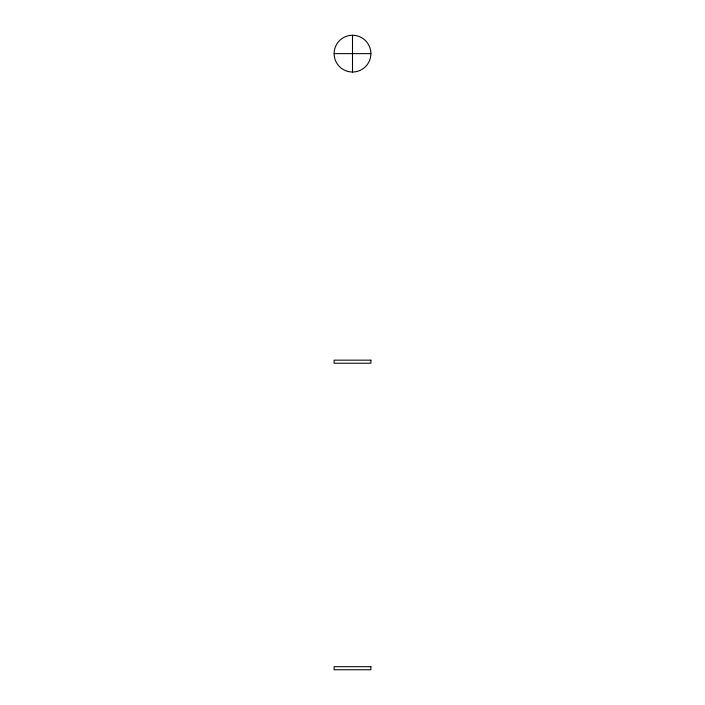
<?xml version="1.0" encoding="UTF-8"?>
<svg xmlns="http://www.w3.org/2000/svg" width="705" height="705" viewBox="0 0 705 705"><rect width="100%" height="100%" fill="white"/><g stroke="black" fill="none" stroke-linecap="round" stroke-linejoin="round"><path stroke-width="1.06" d="M334.108 53.642L370.892 53.642A18.392 18.392 0 0 0 343.309 37.717A18.392 18.392 0 0 0 343.309 69.566A18.392 18.392 0 0 0 370.892 53.642M352.5 35.25L352.5 72.033M370.892 360.167L334.108 360.167L334.108 363.225L370.892 363.225L370.892 360.167M370.892 666.683L334.108 666.683L334.108 669.75L370.892 669.75L370.892 666.683"/></g></svg>
